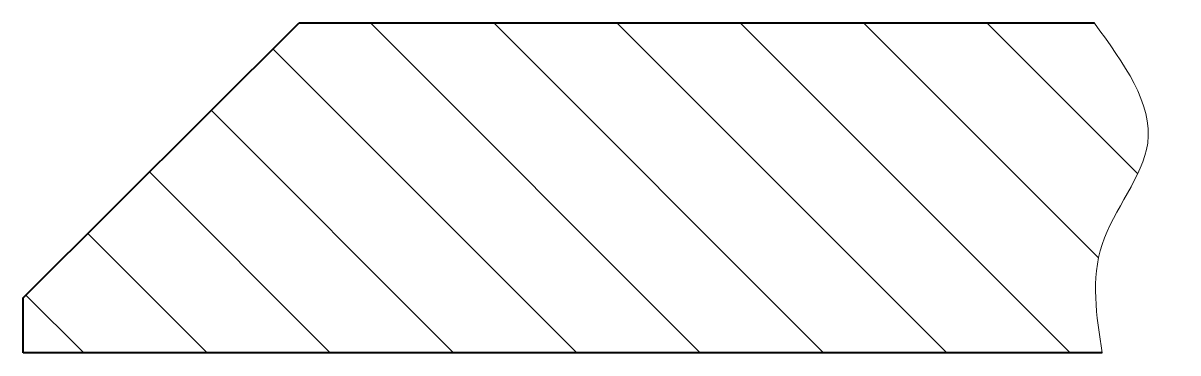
# Model space of a CAD drawing. Header units: millimetres. Extents: x 172 to 952, y -304 to 513.
# Drawn here: x 276.26 to 318.31, y -303.79 to -291.79 of the extents above; entities outside this region: 4.
import ezdxf

# ---------------------------------------------------------------- set-up
doc = ezdxf.new("R2010")
doc.units = ezdxf.units.MM
for name, color, linetype, lineweight in [('Bord', 1, 'Continuous', 18), ('Con', 6, 'Continuous', 40), ('Hatch', 2, 'Continuous', 18)]:
    doc.layers.add(name, color=color, linetype=linetype, lineweight=lineweight)

msp = doc.modelspace()

# ---------------------------------------------------------------- hatches: boundary and pattern name
at = {"layer": 'Hatch'}
h = msp.add_hatch(dxfattribs=at)
h.set_pattern_fill('ANSI31', color=256, angle=90)
h.set_pattern_definition([(135, (-13685.545, 3207.2016), (-2.245064, -2.245064), [])])
edge = h.paths.add_edge_path()
edge.add_spline(control_points=[(315.551, -303.788), (315.345, -302.443), (314.928, -299.718), (318.311, -295.965), (316.341, -293.255), (315.274, -291.788)], knot_values=[0, 0, 0, 0, 3.943906, 7.9881, 12.766833, 12.766833, 12.766833, 12.766833], degree=3, periodic=0)
edge.add_line((315.274, -291.788), (286.295, -291.788))
edge.add_line((286.295, -291.788), (276.26, -301.788))
edge.add_line((276.26, -301.788), (276.26, -303.788))
edge.add_line((276.26, -303.788), (315.551, -303.788))

# ---------------------------------------------------------------- linework, layer by layer
at = {"layer": 'Bord'}
msp.add_open_spline([(315.274, -291.788), (316.341, -293.255), (318.311, -295.965), (314.928, -299.718), (315.345, -302.443), (315.551, -303.788)], degree=3, knots=[0, 0, 0, 0, 4.778733, 8.822927, 12.766833, 12.766833, 12.766833, 12.766833], dxfattribs=at)
at = {"layer": 'Con'}
for p, q in [((172.082, 512.936), (184.082, 512.936)), ((184.082, 512.936), (184.082, 132.936)), ((172.082, 132.936), (602.082, 132.936)), ((276.26, -301.788), (286.295, -291.788)), ((315.274, -291.788), (286.295, -291.788)), ((276.26, -303.788), (276.26, -301.788)), ((315.551, -303.788), (276.26, -303.788))]:
    msp.add_line(p, q, dxfattribs=at)
msp.add_lwpolyline([(172.082, 512.936), (951.912, 512.936), (951.912, 132.936), (172.082, 132.936)], close=True, dxfattribs=at)

doc.saveas('drawing.dxf')
